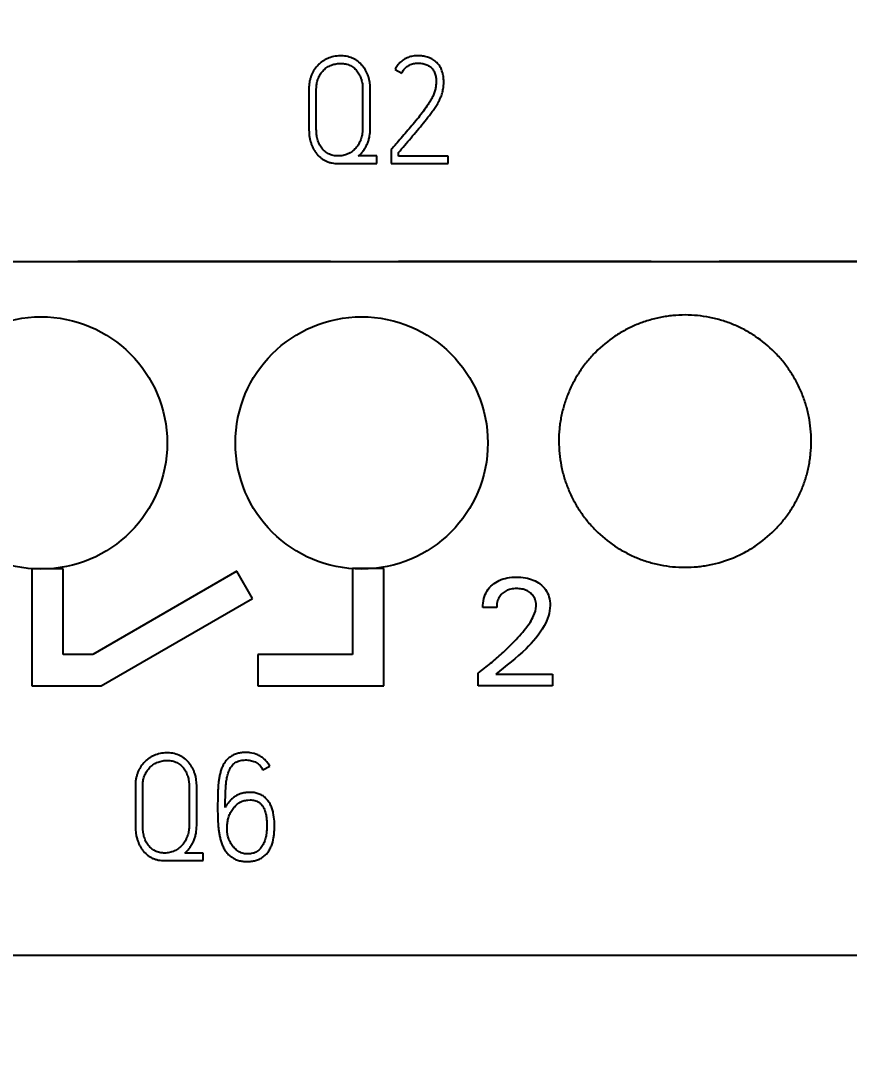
# Model space of a CAD drawing. Extents: x 0 to 420, y 0 to 297.
# Drawn here: x 113.16 to 126.29, y 141.09 to 157.65 of the extents above; entities that cross this region are included whole.
import ezdxf

# ---------------------------------------------------------------- set-up
doc = ezdxf.new("R2010")
doc.units = 0
doc.header["$LTSCALE"] = 23.1
for name, color, linetype in [('10000_FRONT', 7, 'CONTINUOUS'), ('10100_DIM_FRONT', 7, 'CONTINUOUS'), ('10500_FRONT_LABELING', 7, 'CONTINUOUS')]:
    doc.layers.add(name, color=color, linetype=linetype)
doc.styles.get("Standard").update_dxf_attribs({"font": 'txt', "width": 0.8})
doc.dimstyles.new('DIMSTYLE_1', dxfattribs={"dimtxt": 3.5, "dimasz": 3.5, "dimexe": 0.18, "dimexo": 0.0625, "dimgap": 0.09, "dimtad": 1, "dimtxsty": 'STANDARD', "dimcen": 0.09, "dimazin": 3, "dimtp": 0.05, "dimtm": 0.05, "dimtfac": 1, "dimtofl": 0, "dimtmove": 0, "dimatfit": 3, "dimtolj": 1})

# ---------------------------------------------------------------- blocks, each defined once
blk = doc.blocks.new('*D0')
at = {"layer": '10100_DIM_FRONT', "linetype": 'CONTINUOUS'}
for p, q in [((90.477533, 148.320933), (90.477533, 132.125358)), ((161.977533, 148.320933), (161.977533, 132.125358)), ((90.477533, 134.125358), (126.227533, 134.125358)), ((161.977533, 134.125358), (126.227533, 134.125358))]:
    blk.add_line(p, q, dxfattribs=at)
for points in [[(93.977533, 134.625358), (90.477533, 134.125358), (93.977533, 133.625358)], [(158.477533, 133.625358), (161.977533, 134.125358), (158.477533, 134.625358)]]:
    blk.add_solid(points, dxfattribs=at)
at = {"layer": '10100_DIM_FRONT', "linetype": 'CONTINUOUS', "width": 0.660714}
blk.add_text('71,5', height=3.5, dxfattribs=at).set_placement((122.783717, 135.000358))
blk = doc.blocks.new('*D1')
at = {"layer": '10100_DIM_FRONT', "linetype": 'CONTINUOUS'}
for p, q in [((161.977533, 187.833527), (161.977533, 124.539487)), ((82.477533, 147.384527), (82.477533, 124.539487)), ((82.477533, 126.539487), (122.227533, 126.539487)), ((161.977533, 126.539487), (122.227533, 126.539487))]:
    blk.add_line(p, q, dxfattribs=at)
for points in [[(85.977533, 127.039487), (82.477533, 126.539487), (85.977533, 126.039487)], [(158.477533, 126.039487), (161.977533, 126.539487), (158.477533, 127.039487)]]:
    blk.add_solid(points, dxfattribs=at)
at = {"layer": '10100_DIM_FRONT', "linetype": 'CONTINUOUS', "width": 0.714286}
blk.add_text('79,5', height=3.5, dxfattribs=at).set_placement((118.396875, 127.414487))

msp = doc.modelspace()

# ---------------------------------------------------------------- linework, layer by layer
at = {"layer": '10000_FRONT', "color": 7, "linetype": 'CONTINUOUS'}
for p, q in [((90.478, 153.835), (161.978, 153.835)), ((114.066, 153.832), (114.068, 153.835)), ((118.069, 153.832), (114.066, 153.832)), ((118.068, 153.835), (118.069, 153.832)), ((119.146, 153.832), (119.148, 153.835)), ((123.149, 153.832), (119.146, 153.832)), ((123.148, 153.835), (123.149, 153.832)), ((124.226, 153.832), (124.228, 153.835)), ((128.229, 153.832), (124.226, 153.832)), ((113.339, 148.958), (113.339, 147.104)), ((113.835, 148.958), (113.339, 148.958)), ((113.835, 147.605), (113.835, 148.958)), ((116.586, 148.923), (114.301, 147.605)), ((116.835, 148.49), (116.586, 148.923)), ((118.416, 148.964), (118.416, 147.604)), ((118.916, 148.964), (118.416, 148.964)), ((118.916, 147.104), (118.916, 148.964)), ((114.434, 147.104), (116.835, 148.49)), ((114.301, 147.605), (113.835, 147.605)), ((116.916, 147.604), (116.916, 147.104)), ((118.416, 147.604), (116.916, 147.604)), ((113.339, 147.104), (114.434, 147.104)), ((116.916, 147.104), (118.916, 147.104)), ((90.478, 142.835), (161.978, 142.835))]:
    msp.add_line(p, q, dxfattribs=at)
for centre in [(113.482, 150.956), (118.562, 150.956)]:
    msp.add_circle(centre, 2, dxfattribs=at)
for points, knots in [([(125.688, 150.985), (125.688, 151.05), (125.684, 151.116), (125.672, 151.245), (125.662, 151.309), (125.637, 151.437), (125.621, 151.5), (125.593, 151.594), (125.582, 151.625), (125.56, 151.687), (125.549, 151.718), (125.511, 151.808), (125.456, 151.926), (125.389, 152.038), (125.335, 152.119), (125.316, 152.146), (125.277, 152.199), (125.257, 152.225), (125.194, 152.301), (125.15, 152.35), (125.012, 152.489), (124.912, 152.572), (124.789, 152.654), (124.775, 152.663), (124.747, 152.681), (124.733, 152.69), (124.691, 152.715), (124.662, 152.731), (124.575, 152.778), (124.516, 152.806), (124.396, 152.856), (124.334, 152.878), (124.24, 152.907), (124.209, 152.916), (124.145, 152.932), (124.112, 152.939), (124.015, 152.959), (123.885, 152.978), (123.755, 152.984), (123.624, 152.985), (123.558, 152.981), (123.46, 152.972), (123.427, 152.968), (123.362, 152.958), (123.329, 152.952), (123.233, 152.933), (123.169, 152.917), (123.044, 152.879), (122.983, 152.857), (122.892, 152.82), (122.862, 152.806), (122.817, 152.785), (122.802, 152.778), (122.773, 152.763), (122.7, 152.725), (122.629, 152.683), (122.467, 152.574), (122.366, 152.491), (122.249, 152.374), (122.226, 152.351), (122.182, 152.302), (122.161, 152.277), (122.099, 152.201), (122.06, 152.149), (121.988, 152.041), (121.954, 151.985), (121.908, 151.898), (121.893, 151.869), (121.865, 151.809), (121.852, 151.779), (121.814, 151.688), (121.771, 151.566), (121.739, 151.44), (121.72, 151.344), (121.714, 151.312), (121.705, 151.247), (121.7, 151.214), (121.691, 151.116), (121.688, 151.05), (121.688, 150.985)], [0, 0, 0, 0, 0.03125, 0.03125, 0.0625, 0.0625, 0.09375, 0.09375, 0.109375, 0.109375, 0.125, 0.125, 0.15625, 0.1875, 0.1875, 0.203125, 0.203125, 0.21875, 0.21875, 0.25, 0.25, 0.3125, 0.3125, 0.320312, 0.320312, 0.328125, 0.328125, 0.34375, 0.34375, 0.375, 0.375, 0.40625, 0.40625, 0.421875, 0.421875, 0.4375, 0.4375, 0.46875, 0.5, 0.5, 0.53125, 0.53125, 0.546875, 0.546875, 0.5625, 0.5625, 0.59375, 0.59375, 0.625, 0.625, 0.640625, 0.640625, 0.648438, 0.648438, 0.65625, 0.6875, 0.6875, 0.75, 0.75, 0.765625, 0.765625, 0.78125, 0.78125, 0.8125, 0.8125, 0.84375, 0.84375, 0.859375, 0.859375, 0.875, 0.875, 0.90625, 0.9375, 0.9375, 0.953125, 0.953125, 0.96875, 0.96875, 1, 1, 1, 1]), ([(121.688, 150.985), (121.688, 150.919), (121.691, 150.853), (121.704, 150.724), (121.713, 150.66), (121.738, 150.532), (121.754, 150.469), (121.782, 150.375), (121.793, 150.344), (121.815, 150.282), (121.826, 150.251), (121.864, 150.161), (121.92, 150.043), (121.986, 149.931), (122.04, 149.85), (122.059, 149.823), (122.098, 149.77), (122.118, 149.744), (122.181, 149.668), (122.225, 149.619), (122.363, 149.48), (122.463, 149.398), (122.586, 149.315), (122.6, 149.306), (122.628, 149.288), (122.642, 149.28), (122.684, 149.254), (122.713, 149.238), (122.8, 149.191), (122.859, 149.163), (122.979, 149.113), (123.041, 149.091), (123.135, 149.062), (123.166, 149.053), (123.23, 149.037), (123.263, 149.03), (123.36, 149.01), (123.49, 148.991), (123.62, 148.985), (123.751, 148.984), (123.817, 148.988), (123.915, 148.997), (123.948, 149.001), (124.013, 149.011), (124.175, 149.039), (124.332, 149.087), (124.483, 149.149), (124.513, 149.163), (124.558, 149.184), (124.573, 149.191), (124.603, 149.206), (124.676, 149.244), (124.746, 149.286), (124.909, 149.395), (125.01, 149.478), (125.126, 149.595), (125.149, 149.619), (125.193, 149.667), (125.214, 149.692), (125.276, 149.768), (125.315, 149.82), (125.387, 149.928), (125.421, 149.984), (125.467, 150.071), (125.482, 150.1), (125.51, 150.16), (125.523, 150.19), (125.561, 150.281), (125.604, 150.403), (125.636, 150.529), (125.655, 150.625), (125.661, 150.657), (125.671, 150.722), (125.675, 150.755), (125.684, 150.853), (125.688, 150.919), (125.688, 150.985)], [0, 0, 0, 0, 0.03125, 0.03125, 0.0625, 0.0625, 0.09375, 0.09375, 0.109375, 0.109375, 0.125, 0.125, 0.15625, 0.1875, 0.1875, 0.203125, 0.203125, 0.21875, 0.21875, 0.25, 0.25, 0.3125, 0.3125, 0.320312, 0.320312, 0.328125, 0.328125, 0.34375, 0.34375, 0.375, 0.375, 0.40625, 0.40625, 0.421875, 0.421875, 0.4375, 0.4375, 0.46875, 0.5, 0.5, 0.53125, 0.53125, 0.546875, 0.546875, 0.5625, 0.625, 0.625, 0.640625, 0.640625, 0.648438, 0.648438, 0.65625, 0.6875, 0.6875, 0.75, 0.75, 0.765625, 0.765625, 0.78125, 0.78125, 0.8125, 0.8125, 0.84375, 0.84375, 0.859375, 0.859375, 0.875, 0.875, 0.90625, 0.9375, 0.9375, 0.953125, 0.953125, 0.96875, 0.96875, 1, 1, 1, 1])]:
    msp.add_open_spline(points, degree=3, knots=knots, dxfattribs=at)
at = {"layer": '10500_FRONT_LABELING', "color": 7, "linetype": 'CONTINUOUS'}
for p, q in [((119.093, 156.875), (119.199, 156.82)), ((117.728, 156.571), (117.728, 155.927)), ((117.845, 155.927), (117.845, 156.571)), ((118.579, 156.571), (118.579, 155.941)), ((118.699, 155.941), (118.699, 156.571)), ((119.043, 155.618), (119.029, 155.601)), ((118.803, 155.505), (118.51, 155.505)), ((118.803, 155.385), (118.803, 155.505)), ((119.029, 155.601), (119.029, 155.385)), ((119.147, 155.502), (119.147, 155.559)), ((119.934, 155.502), (119.147, 155.502)), ((119.934, 155.385), (119.934, 155.502)), ((118.19, 155.385), (118.803, 155.385)), ((119.029, 155.385), (119.934, 155.385)), ((120.703, 148.347), (120.482, 148.347)), ((120.412, 147.106), (120.412, 147.309)), ((120.689, 147.291), (121.585, 147.291)), ((121.585, 147.291), (121.585, 147.106)), ((121.585, 147.106), (120.412, 147.106)), ((116.998, 145.775), (117.107, 145.832)), ((114.978, 145.521), (114.978, 144.877)), ((115.095, 144.877), (115.095, 145.521)), ((115.829, 145.521), (115.829, 144.891)), ((115.949, 144.891), (115.949, 145.521)), ((116.791, 145.417), (116.748, 145.414)), ((116.758, 145.294), (116.795, 145.297)), ((116.053, 144.455), (115.76, 144.455)), ((116.053, 144.335), (116.053, 144.455)), ((115.44, 144.335), (116.053, 144.335))]:
    msp.add_line(p, q, dxfattribs=at)
for points, knots in [([(118.699, 156.571), (118.699, 156.637), (118.691, 156.703), (118.665, 156.782), (118.659, 156.798), (118.646, 156.828), (118.639, 156.843), (118.623, 156.872), (118.614, 156.886), (118.6, 156.907), (118.595, 156.914), (118.585, 156.927), (118.58, 156.933), (118.552, 156.965), (118.528, 156.988), (118.488, 157.017), (118.474, 157.026), (118.445, 157.043), (118.43, 157.051), (118.384, 157.07), (118.352, 157.08), (118.303, 157.089), (118.286, 157.091), (118.253, 157.094), (118.236, 157.094), (118.203, 157.093), (118.186, 157.092), (118.152, 157.088), (118.136, 157.085), (118.087, 157.074), (118.056, 157.064), (118.01, 157.043), (117.995, 157.036), (117.966, 157.019), (117.952, 157.011), (117.924, 156.991), (117.911, 156.981), (117.893, 156.965), (117.886, 156.959), (117.874, 156.948), (117.868, 156.942), (117.84, 156.911), (117.82, 156.885), (117.794, 156.842), (117.786, 156.828), (117.772, 156.797), (117.765, 156.782), (117.754, 156.751), (117.749, 156.735), (117.741, 156.703), (117.737, 156.687), (117.732, 156.654), (117.731, 156.637), (117.728, 156.604), (117.728, 156.587), (117.728, 156.571)], [0, 0, 0, 0, 0.125, 0.125, 0.15625, 0.15625, 0.1875, 0.1875, 0.21875, 0.21875, 0.234375, 0.234375, 0.25, 0.25, 0.3125, 0.3125, 0.34375, 0.34375, 0.375, 0.375, 0.4375, 0.4375, 0.46875, 0.46875, 0.5, 0.5, 0.53125, 0.53125, 0.5625, 0.5625, 0.625, 0.625, 0.65625, 0.65625, 0.6875, 0.6875, 0.71875, 0.71875, 0.734375, 0.734375, 0.75, 0.75, 0.8125, 0.8125, 0.84375, 0.84375, 0.875, 0.875, 0.90625, 0.90625, 0.9375, 0.9375, 0.96875, 0.96875, 1, 1, 1, 1]), ([(117.845, 156.571), (117.845, 156.596), (117.847, 156.621), (117.854, 156.671), (117.86, 156.696), (117.873, 156.732), (117.878, 156.744), (117.888, 156.767), (117.894, 156.778), (117.907, 156.8), (117.914, 156.811), (117.929, 156.831), (117.937, 156.841), (117.963, 156.87), (117.982, 156.887), (118.013, 156.909), (118.024, 156.916), (118.046, 156.929), (118.058, 156.934), (118.093, 156.95), (118.117, 156.958), (118.154, 156.966), (118.167, 156.969), (118.192, 156.972), (118.205, 156.973), (118.23, 156.974), (118.243, 156.974), (118.268, 156.972), (118.281, 156.971), (118.319, 156.964), (118.343, 156.957), (118.378, 156.942), (118.39, 156.936), (118.412, 156.923), (118.423, 156.916), (118.453, 156.893), (118.472, 156.876), (118.504, 156.836), (118.518, 156.815), (118.536, 156.781), (118.541, 156.769), (118.55, 156.745), (118.555, 156.733), (118.565, 156.697), (118.571, 156.672), (118.577, 156.622), (118.579, 156.596), (118.579, 156.571)], [0, 0, 0, 0, 0.0625, 0.0625, 0.125, 0.125, 0.15625, 0.15625, 0.1875, 0.1875, 0.21875, 0.21875, 0.25, 0.25, 0.3125, 0.3125, 0.34375, 0.34375, 0.375, 0.375, 0.4375, 0.4375, 0.46875, 0.46875, 0.5, 0.5, 0.53125, 0.53125, 0.5625, 0.5625, 0.625, 0.625, 0.65625, 0.65625, 0.6875, 0.6875, 0.75, 0.75, 0.8125, 0.8125, 0.84375, 0.84375, 0.875, 0.875, 0.9375, 0.9375, 1, 1, 1, 1]), ([(119.199, 156.82), (119.208, 156.84), (119.22, 156.859), (119.24, 156.884), (119.248, 156.893), (119.263, 156.908), (119.28, 156.922), (119.298, 156.934), (119.317, 156.945), (119.327, 156.95), (119.357, 156.963), (119.378, 156.969), (119.411, 156.974), (119.422, 156.975), (119.444, 156.976), (119.455, 156.976), (119.487, 156.976), (119.509, 156.974), (119.541, 156.968), (119.552, 156.965), (119.573, 156.959), (119.584, 156.956), (119.604, 156.947), (119.614, 156.942), (119.633, 156.931), (119.642, 156.925), (119.659, 156.911), (119.667, 156.904), (119.678, 156.892), (119.682, 156.888), (119.688, 156.879), (119.692, 156.875), (119.701, 156.861), (119.706, 156.852), (119.716, 156.832), (119.721, 156.822), (119.731, 156.791), (119.736, 156.769), (119.741, 156.737), (119.742, 156.726), (119.743, 156.705), (119.744, 156.694), (119.743, 156.661), (119.742, 156.639), (119.737, 156.596), (119.732, 156.575), (119.725, 156.543), (119.722, 156.532), (119.716, 156.511), (119.713, 156.501), (119.701, 156.47), (119.693, 156.451), (119.673, 156.412), (119.662, 156.394), (119.639, 156.357), (119.628, 156.339), (119.592, 156.285), (119.567, 156.249), (119.516, 156.18), (119.489, 156.145), (119.435, 156.078), (119.408, 156.045), (119.352, 155.979), (119.325, 155.945), (119.269, 155.88), (119.241, 155.847), (119.185, 155.781), (119.156, 155.749), (119.114, 155.7), (119.1, 155.683), (119.071, 155.651), (119.057, 155.634), (119.043, 155.618)], [0, 0, 0, 0, 0.03125, 0.03125, 0.046875, 0.046875, 0.0625, 0.078125, 0.078125, 0.09375, 0.09375, 0.125, 0.125, 0.140625, 0.140625, 0.15625, 0.15625, 0.1875, 0.1875, 0.203125, 0.203125, 0.21875, 0.21875, 0.234375, 0.234375, 0.25, 0.25, 0.265625, 0.265625, 0.273438, 0.273438, 0.28125, 0.28125, 0.296875, 0.296875, 0.3125, 0.3125, 0.34375, 0.34375, 0.359375, 0.359375, 0.375, 0.375, 0.40625, 0.40625, 0.4375, 0.4375, 0.453125, 0.453125, 0.46875, 0.46875, 0.5, 0.5, 0.53125, 0.53125, 0.5625, 0.5625, 0.625, 0.625, 0.6875, 0.6875, 0.75, 0.75, 0.8125, 0.8125, 0.875, 0.875, 0.9375, 0.9375, 0.96875, 0.96875, 1, 1, 1, 1]), ([(119.147, 155.559), (119.18, 155.598), (119.213, 155.637), (119.279, 155.715), (119.312, 155.754), (119.379, 155.832), (119.412, 155.871), (119.478, 155.95), (119.51, 155.989), (119.575, 156.068), (119.607, 156.108), (119.653, 156.169), (119.668, 156.19), (119.698, 156.232), (119.713, 156.253), (119.741, 156.295), (119.755, 156.317), (119.781, 156.362), (119.793, 156.384), (119.809, 156.419), (119.814, 156.431), (119.824, 156.454), (119.828, 156.466), (119.84, 156.503), (119.846, 156.528), (119.856, 156.578), (119.86, 156.604), (119.864, 156.655), (119.864, 156.68), (119.862, 156.731), (119.859, 156.757), (119.851, 156.808), (119.844, 156.833), (119.831, 156.87), (119.826, 156.882), (119.815, 156.905), (119.808, 156.916), (119.795, 156.938), (119.787, 156.948), (119.771, 156.968), (119.762, 156.977), (119.744, 156.996), (119.734, 157.005), (119.714, 157.021), (119.704, 157.028), (119.682, 157.041), (119.67, 157.047), (119.647, 157.057), (119.635, 157.062), (119.598, 157.075), (119.573, 157.082), (119.535, 157.089), (119.523, 157.09), (119.497, 157.093), (119.484, 157.093), (119.445, 157.094), (119.419, 157.094), (119.381, 157.089), (119.368, 157.087), (119.343, 157.082), (119.33, 157.079), (119.293, 157.067), (119.27, 157.057), (119.236, 157.037), (119.225, 157.03), (119.204, 157.015), (119.184, 156.999), (119.166, 156.981), (119.148, 156.962), (119.14, 156.952), (119.117, 156.921), (119.103, 156.898), (119.093, 156.875)], [0, 0, 0, 0, 0.0625, 0.0625, 0.125, 0.125, 0.1875, 0.1875, 0.25, 0.25, 0.3125, 0.3125, 0.34375, 0.34375, 0.375, 0.375, 0.40625, 0.40625, 0.4375, 0.4375, 0.453125, 0.453125, 0.46875, 0.46875, 0.5, 0.5, 0.53125, 0.53125, 0.5625, 0.5625, 0.59375, 0.59375, 0.625, 0.625, 0.640625, 0.640625, 0.65625, 0.65625, 0.671875, 0.671875, 0.6875, 0.6875, 0.703125, 0.703125, 0.71875, 0.71875, 0.734375, 0.734375, 0.75, 0.75, 0.78125, 0.78125, 0.796875, 0.796875, 0.8125, 0.8125, 0.84375, 0.84375, 0.859375, 0.859375, 0.875, 0.875, 0.90625, 0.90625, 0.921875, 0.921875, 0.9375, 0.953125, 0.953125, 0.96875, 0.96875, 1, 1, 1, 1]), ([(118.579, 155.941), (118.579, 155.915), (118.577, 155.888), (118.572, 155.849), (118.569, 155.836), (118.564, 155.811), (118.56, 155.798), (118.548, 155.76), (118.538, 155.736), (118.52, 155.701), (118.513, 155.69), (118.499, 155.668), (118.491, 155.657), (118.466, 155.626), (118.448, 155.607), (118.417, 155.582), (118.407, 155.575), (118.385, 155.56), (118.373, 155.553), (118.338, 155.535), (118.313, 155.525), (118.275, 155.515), (118.262, 155.512), (118.236, 155.508), (118.223, 155.506), (118.197, 155.505), (118.183, 155.505), (118.164, 155.506), (118.157, 155.506), (118.144, 155.507), (118.137, 155.508), (118.105, 155.514), (118.079, 155.521), (118.043, 155.537), (118.032, 155.543), (118.009, 155.557), (117.987, 155.572), (117.968, 155.59), (117.949, 155.608), (117.94, 155.619), (117.916, 155.65), (117.902, 155.672), (117.885, 155.708), (117.88, 155.721), (117.871, 155.745), (117.867, 155.758), (117.857, 155.796), (117.853, 155.821), (117.847, 155.874), (117.845, 155.9), (117.845, 155.927)], [0, 0, 0, 0, 0.0625, 0.0625, 0.09375, 0.09375, 0.125, 0.125, 0.1875, 0.1875, 0.21875, 0.21875, 0.25, 0.25, 0.3125, 0.3125, 0.34375, 0.34375, 0.375, 0.375, 0.4375, 0.4375, 0.46875, 0.46875, 0.5, 0.5, 0.53125, 0.53125, 0.546875, 0.546875, 0.5625, 0.5625, 0.625, 0.625, 0.65625, 0.65625, 0.6875, 0.71875, 0.71875, 0.75, 0.75, 0.8125, 0.8125, 0.84375, 0.84375, 0.875, 0.875, 0.9375, 0.9375, 1, 1, 1, 1]), ([(118.51, 155.505), (118.526, 155.518), (118.541, 155.532), (118.569, 155.562), (118.582, 155.578), (118.6, 155.603), (118.605, 155.611), (118.616, 155.628), (118.622, 155.637), (118.637, 155.664), (118.646, 155.682), (118.662, 155.72), (118.669, 155.739), (118.681, 155.778), (118.685, 155.798), (118.696, 155.859), (118.699, 155.9), (118.699, 155.941)], [0, 0, 0, 0, 0.125, 0.125, 0.25, 0.25, 0.3125, 0.3125, 0.375, 0.375, 0.5, 0.5, 0.625, 0.625, 0.75, 0.75, 1, 1, 1, 1]), ([(117.728, 155.927), (117.728, 155.86), (117.735, 155.794), (117.759, 155.714), (117.764, 155.698), (117.776, 155.667), (117.783, 155.652), (117.797, 155.622), (117.805, 155.608), (117.818, 155.586), (117.823, 155.579), (117.832, 155.565), (117.837, 155.559), (117.862, 155.525), (117.885, 155.501), (117.924, 155.469), (117.937, 155.459), (117.965, 155.441), (117.995, 155.425), (118.025, 155.413), (118.057, 155.402), (118.074, 155.398), (118.123, 155.388), (118.156, 155.385), (118.19, 155.385)], [0, 0, 0, 0, 0.25, 0.25, 0.3125, 0.3125, 0.375, 0.375, 0.4375, 0.4375, 0.46875, 0.46875, 0.5, 0.5, 0.625, 0.625, 0.6875, 0.6875, 0.75, 0.8125, 0.8125, 0.875, 0.875, 1, 1, 1, 1]), ([(120.482, 148.347), (120.482, 148.394), (120.492, 148.487), (120.544, 148.614), (120.632, 148.712), (120.742, 148.782), (120.873, 148.823), (121.015, 148.835), (121.155, 148.824), (121.283, 148.788), (121.393, 148.726), (121.484, 148.636), (121.539, 148.515), (121.564, 148.313), (121.454, 148.004), (121.144, 147.641), (120.844, 147.421), (120.689, 147.291)], [0, 0, 0, 0, 0.047634, 0.090966, 0.134024, 0.175852, 0.219839, 0.26854, 0.316048, 0.358805, 0.398874, 0.441275, 0.482994, 0.528552, 0.640457, 0.793497, 1, 1, 1, 1]), ([(120.412, 147.309), (120.478, 147.359), (120.607, 147.461), (120.789, 147.619), (120.978, 147.801), (121.152, 147.993), (121.287, 148.187), (121.337, 148.344), (121.323, 148.452), (121.292, 148.526), (121.24, 148.581), (121.175, 148.621), (121.099, 148.643), (121.015, 148.65), (120.93, 148.643), (120.851, 148.616), (120.787, 148.57), (120.737, 148.508), (120.708, 148.431), (120.702, 148.375), (120.703, 148.347)], [0, 0, 0, 0, 0.104116, 0.205085, 0.303144, 0.433178, 0.529839, 0.598022, 0.633057, 0.664801, 0.696393, 0.726886, 0.759247, 0.795227, 0.832181, 0.865789, 0.898315, 0.930542, 0.963549, 1, 1, 1, 1]), ([(115.949, 145.521), (115.949, 145.587), (115.941, 145.652), (115.915, 145.732), (115.909, 145.747), (115.896, 145.778), (115.889, 145.793), (115.873, 145.822), (115.864, 145.836), (115.85, 145.857), (115.845, 145.863), (115.835, 145.877), (115.83, 145.883), (115.803, 145.915), (115.778, 145.937), (115.738, 145.967), (115.724, 145.976), (115.695, 145.993), (115.68, 146), (115.634, 146.02), (115.603, 146.03), (115.553, 146.039), (115.536, 146.041), (115.503, 146.044), (115.486, 146.044), (115.453, 146.043), (115.436, 146.042), (115.402, 146.038), (115.386, 146.035), (115.337, 146.024), (115.305, 146.014), (115.267, 145.997), (115.259, 145.993), (115.244, 145.986), (115.237, 145.982), (115.215, 145.969), (115.201, 145.96), (115.174, 145.941), (115.161, 145.931), (115.142, 145.915), (115.136, 145.909), (115.124, 145.897), (115.118, 145.891), (115.089, 145.861), (115.07, 145.834), (115.044, 145.792), (115.036, 145.777), (115.021, 145.747), (115.015, 145.732), (115.004, 145.701), (114.999, 145.685), (114.991, 145.653), (114.987, 145.637), (114.982, 145.604), (114.98, 145.587), (114.978, 145.554), (114.978, 145.537), (114.978, 145.521)], [0, 0, 0, 0, 0.125, 0.125, 0.15625, 0.15625, 0.1875, 0.1875, 0.21875, 0.21875, 0.234375, 0.234375, 0.25, 0.25, 0.3125, 0.3125, 0.34375, 0.34375, 0.375, 0.375, 0.4375, 0.4375, 0.46875, 0.46875, 0.5, 0.5, 0.53125, 0.53125, 0.5625, 0.5625, 0.625, 0.625, 0.640625, 0.640625, 0.65625, 0.65625, 0.6875, 0.6875, 0.71875, 0.71875, 0.734375, 0.734375, 0.75, 0.75, 0.8125, 0.8125, 0.84375, 0.84375, 0.875, 0.875, 0.90625, 0.90625, 0.9375, 0.9375, 0.96875, 0.96875, 1, 1, 1, 1]), ([(117.107, 145.832), (117.097, 145.851), (117.085, 145.87), (117.059, 145.905), (117.044, 145.921), (117.012, 145.952), (116.995, 145.965), (116.959, 145.99), (116.939, 146), (116.879, 146.028), (116.837, 146.039), (116.771, 146.048), (116.749, 146.049), (116.705, 146.049), (116.683, 146.048), (116.65, 146.044), (116.639, 146.042), (116.618, 146.038), (116.607, 146.036), (116.575, 146.028), (116.554, 146.02), (116.524, 146.006), (116.515, 146.001), (116.496, 145.99), (116.486, 145.984), (116.46, 145.964), (116.443, 145.95), (116.421, 145.926), (116.414, 145.917), (116.4, 145.9), (116.394, 145.891), (116.376, 145.863), (116.366, 145.844), (116.352, 145.814), (116.348, 145.804), (116.34, 145.783), (116.337, 145.773), (116.327, 145.742), (116.321, 145.72), (116.311, 145.678), (116.307, 145.657), (116.3, 145.614), (116.298, 145.593), (116.293, 145.55), (116.291, 145.528), (116.288, 145.485), (116.286, 145.463), (116.285, 145.42), (116.284, 145.398), (116.283, 145.354), (116.283, 145.332), (116.282, 145.267), (116.281, 145.224), (116.281, 145.137), (116.282, 145.094), (116.283, 145.007), (116.284, 144.963), (116.289, 144.899), (116.291, 144.877), (116.295, 144.834), (116.298, 144.812), (116.304, 144.769), (116.308, 144.748), (116.317, 144.705), (116.322, 144.684), (116.334, 144.642), (116.341, 144.62), (116.352, 144.589), (116.357, 144.578), (116.366, 144.558), (116.371, 144.548), (116.386, 144.518), (116.398, 144.499), (116.418, 144.471), (116.425, 144.462), (116.439, 144.445), (116.447, 144.437), (116.471, 144.414), (116.488, 144.4), (116.516, 144.381), (116.526, 144.375), (116.546, 144.364), (116.556, 144.359), (116.587, 144.345), (116.608, 144.338), (116.641, 144.33), (116.652, 144.328), (116.674, 144.325), (116.708, 144.321), (116.741, 144.32), (116.775, 144.321), (116.786, 144.321), (116.809, 144.323), (116.82, 144.325), (116.854, 144.33), (116.876, 144.335), (116.908, 144.345), (116.918, 144.349), (116.939, 144.357), (116.949, 144.362), (116.979, 144.378), (116.998, 144.39), (117.024, 144.411), (117.033, 144.419), (117.049, 144.434), (117.057, 144.443), (117.079, 144.468), (117.091, 144.487), (117.114, 144.525), (117.124, 144.546), (117.149, 144.608), (117.16, 144.651), (117.171, 144.717), (117.174, 144.739), (117.179, 144.784), (117.18, 144.806), (117.182, 144.85), (117.182, 144.872), (117.182, 144.916), (117.181, 144.938), (117.177, 145.004), (117.172, 145.048), (117.158, 145.114), (117.152, 145.136), (117.138, 145.178), (117.129, 145.199), (117.114, 145.229), (117.109, 145.239), (117.097, 145.259), (117.091, 145.268), (117.071, 145.295), (117.056, 145.312), (117.032, 145.335), (117.023, 145.343), (117.005, 145.357), (116.996, 145.363), (116.967, 145.38), (116.946, 145.389), (116.914, 145.4), (116.903, 145.403), (116.881, 145.408), (116.87, 145.411), (116.848, 145.414), (116.836, 145.416), (116.814, 145.417), (116.802, 145.417), (116.791, 145.417)], [0, 0, 0, 0, 0.015625, 0.015625, 0.03125, 0.03125, 0.046875, 0.046875, 0.0625, 0.0625, 0.09375, 0.09375, 0.109375, 0.109375, 0.125, 0.125, 0.132812, 0.132812, 0.140625, 0.140625, 0.15625, 0.15625, 0.164062, 0.164062, 0.171875, 0.171875, 0.1875, 0.1875, 0.195312, 0.195312, 0.203125, 0.203125, 0.21875, 0.21875, 0.226562, 0.226562, 0.234375, 0.234375, 0.25, 0.25, 0.265625, 0.265625, 0.28125, 0.28125, 0.296875, 0.296875, 0.3125, 0.3125, 0.328125, 0.328125, 0.34375, 0.34375, 0.375, 0.375, 0.40625, 0.40625, 0.4375, 0.4375, 0.453125, 0.453125, 0.46875, 0.46875, 0.484375, 0.484375, 0.5, 0.5, 0.515625, 0.515625, 0.523438, 0.523438, 0.53125, 0.53125, 0.546875, 0.546875, 0.554688, 0.554688, 0.5625, 0.5625, 0.578125, 0.578125, 0.585938, 0.585938, 0.59375, 0.59375, 0.609375, 0.609375, 0.617188, 0.617188, 0.625, 0.640625, 0.640625, 0.648438, 0.648438, 0.65625, 0.65625, 0.671875, 0.671875, 0.679688, 0.679688, 0.6875, 0.6875, 0.703125, 0.703125, 0.710938, 0.710938, 0.71875, 0.71875, 0.734375, 0.734375, 0.75, 0.75, 0.78125, 0.78125, 0.796875, 0.796875, 0.8125, 0.8125, 0.828125, 0.828125, 0.84375, 0.84375, 0.875, 0.875, 0.890625, 0.890625, 0.90625, 0.90625, 0.914062, 0.914062, 0.921875, 0.921875, 0.9375, 0.9375, 0.945312, 0.945312, 0.953125, 0.953125, 0.96875, 0.96875, 0.976562, 0.976562, 0.984375, 0.984375, 0.992188, 0.992188, 1, 1, 1, 1]), ([(115.095, 145.521), (115.095, 145.546), (115.097, 145.571), (115.104, 145.621), (115.11, 145.646), (115.123, 145.682), (115.128, 145.694), (115.138, 145.717), (115.144, 145.728), (115.157, 145.75), (115.164, 145.761), (115.179, 145.781), (115.187, 145.791), (115.213, 145.82), (115.232, 145.836), (115.263, 145.859), (115.273, 145.866), (115.296, 145.879), (115.307, 145.884), (115.342, 145.9), (115.367, 145.908), (115.404, 145.916), (115.417, 145.919), (115.442, 145.922), (115.455, 145.923), (115.48, 145.924), (115.493, 145.924), (115.519, 145.922), (115.531, 145.921), (115.569, 145.914), (115.594, 145.907), (115.629, 145.892), (115.64, 145.886), (115.662, 145.873), (115.673, 145.866), (115.693, 145.851), (115.703, 145.843), (115.721, 145.825), (115.73, 145.816), (115.755, 145.786), (115.768, 145.764), (115.786, 145.73), (115.791, 145.719), (115.8, 145.695), (115.805, 145.683), (115.815, 145.647), (115.821, 145.622), (115.827, 145.572), (115.829, 145.546), (115.829, 145.521)], [0, 0, 0, 0, 0.0625, 0.0625, 0.125, 0.125, 0.15625, 0.15625, 0.1875, 0.1875, 0.21875, 0.21875, 0.25, 0.25, 0.3125, 0.3125, 0.34375, 0.34375, 0.375, 0.375, 0.4375, 0.4375, 0.46875, 0.46875, 0.5, 0.5, 0.53125, 0.53125, 0.5625, 0.5625, 0.625, 0.625, 0.65625, 0.65625, 0.6875, 0.6875, 0.71875, 0.71875, 0.75, 0.75, 0.8125, 0.8125, 0.84375, 0.84375, 0.875, 0.875, 0.9375, 0.9375, 1, 1, 1, 1]), ([(116.402, 145.179), (116.402, 145.231), (116.402, 145.283), (116.404, 145.361), (116.405, 145.387), (116.407, 145.439), (116.408, 145.465), (116.411, 145.517), (116.413, 145.543), (116.419, 145.594), (116.423, 145.62), (116.433, 145.671), (116.439, 145.696), (116.451, 145.733), (116.456, 145.745), (116.465, 145.77), (116.471, 145.782), (116.484, 145.805), (116.491, 145.816), (116.506, 145.837), (116.514, 145.847), (116.533, 145.867), (116.542, 145.875), (116.563, 145.891), (116.575, 145.897), (116.593, 145.906), (116.599, 145.909), (116.611, 145.913), (116.617, 145.915), (116.636, 145.921), (116.649, 145.924), (116.675, 145.928), (116.688, 145.929), (116.715, 145.931), (116.728, 145.931), (116.767, 145.93), (116.793, 145.926), (116.832, 145.916), (116.844, 145.912), (116.869, 145.902), (116.881, 145.896), (116.903, 145.883), (116.914, 145.875), (116.935, 145.859), (116.945, 145.85), (116.962, 145.831), (116.971, 145.82), (116.986, 145.798), (116.992, 145.787), (116.998, 145.775)], [0, 0, 0, 0, 0.125, 0.125, 0.1875, 0.1875, 0.25, 0.25, 0.3125, 0.3125, 0.375, 0.375, 0.4375, 0.4375, 0.46875, 0.46875, 0.5, 0.5, 0.53125, 0.53125, 0.5625, 0.5625, 0.59375, 0.59375, 0.625, 0.625, 0.640625, 0.640625, 0.65625, 0.65625, 0.6875, 0.6875, 0.71875, 0.71875, 0.75, 0.75, 0.8125, 0.8125, 0.84375, 0.84375, 0.875, 0.875, 0.90625, 0.90625, 0.9375, 0.9375, 0.96875, 0.96875, 1, 1, 1, 1]), ([(116.748, 145.414), (116.73, 145.413), (116.712, 145.411), (116.676, 145.404), (116.658, 145.399), (116.632, 145.39), (116.624, 145.387), (116.607, 145.38), (116.598, 145.376), (116.574, 145.363), (116.558, 145.354), (116.536, 145.338), (116.529, 145.332), (116.515, 145.32), (116.508, 145.314), (116.488, 145.295), (116.476, 145.282), (116.457, 145.262), (116.451, 145.255), (116.44, 145.241), (116.434, 145.234), (116.419, 145.211), (116.41, 145.195), (116.402, 145.179)], [0, 0, 0, 0, 0.125, 0.125, 0.25, 0.25, 0.3125, 0.3125, 0.375, 0.375, 0.5, 0.5, 0.5625, 0.5625, 0.625, 0.625, 0.75, 0.75, 0.8125, 0.8125, 0.875, 0.875, 1, 1, 1, 1]), ([(116.795, 145.297), (116.808, 145.297), (116.82, 145.297), (116.845, 145.294), (116.857, 145.291), (116.881, 145.285), (116.893, 145.281), (116.915, 145.272), (116.926, 145.266), (116.941, 145.256), (116.946, 145.252), (116.956, 145.244), (116.961, 145.24), (116.974, 145.227), (116.982, 145.218), (116.992, 145.203), (116.996, 145.198), (117.002, 145.187), (117.005, 145.182), (117.014, 145.165), (117.019, 145.154), (117.028, 145.132), (117.032, 145.12), (117.039, 145.097), (117.042, 145.085), (117.05, 145.049), (117.053, 145.025), (117.059, 144.976), (117.06, 144.952), (117.062, 144.916), (117.062, 144.903), (117.062, 144.879), (117.062, 144.867), (117.061, 144.842), (117.06, 144.83), (117.058, 144.806), (117.057, 144.794), (117.053, 144.758), (117.05, 144.734), (117.043, 144.698), (117.04, 144.686), (117.033, 144.662), (117.029, 144.651), (117.016, 144.616), (117.006, 144.594), (116.987, 144.562), (116.979, 144.552), (116.964, 144.533), (116.956, 144.524), (116.939, 144.506), (116.93, 144.498), (116.91, 144.483), (116.9, 144.476), (116.878, 144.464), (116.866, 144.459), (116.843, 144.452), (116.831, 144.449), (116.794, 144.442), (116.769, 144.44), (116.738, 144.441), (116.732, 144.441), (116.72, 144.442), (116.714, 144.443), (116.695, 144.446), (116.683, 144.449), (116.66, 144.456), (116.648, 144.461), (116.626, 144.473), (116.615, 144.479), (116.595, 144.493), (116.585, 144.5), (116.566, 144.516), (116.557, 144.524), (116.531, 144.551), (116.516, 144.57), (116.488, 144.611), (116.476, 144.633), (116.457, 144.678), (116.449, 144.701), (116.44, 144.737), (116.437, 144.749), (116.433, 144.773), (116.432, 144.786), (116.429, 144.822), (116.43, 144.846), (116.431, 144.883), (116.432, 144.895), (116.434, 144.919), (116.436, 144.931), (116.441, 144.968), (116.445, 144.992), (116.459, 145.038), (116.468, 145.061), (116.484, 145.094), (116.49, 145.105), (116.503, 145.125), (116.51, 145.135), (116.524, 145.155), (116.532, 145.165), (116.547, 145.184), (116.555, 145.193), (116.572, 145.211), (116.58, 145.22), (116.599, 145.236), (116.609, 145.243), (116.624, 145.253), (116.629, 145.256), (116.64, 145.262), (116.646, 145.265), (116.662, 145.273), (116.674, 145.277), (116.697, 145.285), (116.709, 145.288), (116.733, 145.292), (116.745, 145.293), (116.758, 145.294)], [0, 0, 0, 0, 0.015625, 0.015625, 0.03125, 0.03125, 0.046875, 0.046875, 0.0625, 0.0625, 0.070312, 0.070312, 0.078125, 0.078125, 0.09375, 0.09375, 0.101562, 0.101562, 0.109375, 0.109375, 0.125, 0.125, 0.140625, 0.140625, 0.15625, 0.15625, 0.1875, 0.1875, 0.21875, 0.21875, 0.234375, 0.234375, 0.25, 0.25, 0.265625, 0.265625, 0.28125, 0.28125, 0.3125, 0.3125, 0.328125, 0.328125, 0.34375, 0.34375, 0.375, 0.375, 0.390625, 0.390625, 0.40625, 0.40625, 0.421875, 0.421875, 0.4375, 0.4375, 0.453125, 0.453125, 0.46875, 0.46875, 0.5, 0.5, 0.507812, 0.507812, 0.515625, 0.515625, 0.53125, 0.53125, 0.546875, 0.546875, 0.5625, 0.5625, 0.578125, 0.578125, 0.59375, 0.59375, 0.625, 0.625, 0.65625, 0.65625, 0.6875, 0.6875, 0.703125, 0.703125, 0.71875, 0.71875, 0.75, 0.75, 0.765625, 0.765625, 0.78125, 0.78125, 0.8125, 0.8125, 0.84375, 0.84375, 0.859375, 0.859375, 0.875, 0.875, 0.890625, 0.890625, 0.90625, 0.90625, 0.921875, 0.921875, 0.9375, 0.9375, 0.945312, 0.945312, 0.953125, 0.953125, 0.96875, 0.96875, 0.984375, 0.984375, 1, 1, 1, 1]), ([(114.978, 144.877), (114.978, 144.81), (114.985, 144.745), (115.009, 144.664), (115.014, 144.649), (115.026, 144.618), (115.033, 144.602), (115.047, 144.573), (115.055, 144.558), (115.068, 144.537), (115.072, 144.53), (115.082, 144.516), (115.087, 144.509), (115.112, 144.476), (115.135, 144.451), (115.173, 144.42), (115.187, 144.41), (115.215, 144.392), (115.244, 144.375), (115.275, 144.363), (115.307, 144.352), (115.323, 144.348), (115.373, 144.338), (115.406, 144.335), (115.44, 144.335)], [0, 0, 0, 0, 0.25, 0.25, 0.3125, 0.3125, 0.375, 0.375, 0.4375, 0.4375, 0.46875, 0.46875, 0.5, 0.5, 0.625, 0.625, 0.6875, 0.6875, 0.75, 0.8125, 0.8125, 0.875, 0.875, 1, 1, 1, 1]), ([(115.829, 144.891), (115.829, 144.865), (115.827, 144.838), (115.822, 144.799), (115.82, 144.787), (115.814, 144.761), (115.81, 144.748), (115.798, 144.71), (115.788, 144.686), (115.77, 144.651), (115.763, 144.64), (115.749, 144.618), (115.741, 144.607), (115.716, 144.576), (115.698, 144.558), (115.668, 144.533), (115.657, 144.525), (115.635, 144.51), (115.623, 144.503), (115.588, 144.485), (115.564, 144.476), (115.525, 144.465), (115.512, 144.462), (115.486, 144.458), (115.473, 144.456), (115.447, 144.455), (115.433, 144.455), (115.414, 144.456), (115.407, 144.456), (115.394, 144.457), (115.387, 144.458), (115.354, 144.464), (115.323, 144.473), (115.293, 144.487), (115.281, 144.493), (115.276, 144.497), (115.259, 144.507), (115.237, 144.522), (115.217, 144.54), (115.199, 144.559), (115.19, 144.569), (115.166, 144.6), (115.152, 144.623), (115.135, 144.659), (115.13, 144.671), (115.121, 144.696), (115.117, 144.708), (115.107, 144.746), (115.103, 144.772), (115.097, 144.824), (115.095, 144.85), (115.095, 144.877)], [0, 0, 0, 0, 0.0625, 0.0625, 0.09375, 0.09375, 0.125, 0.125, 0.1875, 0.1875, 0.21875, 0.21875, 0.25, 0.25, 0.3125, 0.3125, 0.34375, 0.34375, 0.375, 0.375, 0.4375, 0.4375, 0.46875, 0.46875, 0.5, 0.5, 0.53125, 0.53125, 0.546875, 0.546875, 0.5625, 0.5625, 0.625, 0.640625, 0.640625, 0.65625, 0.65625, 0.6875, 0.71875, 0.71875, 0.75, 0.75, 0.8125, 0.8125, 0.84375, 0.84375, 0.875, 0.875, 0.9375, 0.9375, 1, 1, 1, 1]), ([(115.76, 144.455), (115.776, 144.468), (115.791, 144.482), (115.819, 144.512), (115.832, 144.528), (115.85, 144.553), (115.855, 144.561), (115.866, 144.579), (115.872, 144.587), (115.887, 144.614), (115.896, 144.632), (115.912, 144.67), (115.919, 144.689), (115.931, 144.728), (115.935, 144.748), (115.946, 144.809), (115.949, 144.85), (115.949, 144.891)], [0, 0, 0, 0, 0.125, 0.125, 0.25, 0.25, 0.3125, 0.3125, 0.375, 0.375, 0.5, 0.5, 0.625, 0.625, 0.75, 0.75, 1, 1, 1, 1])]:
    msp.add_open_spline(points, degree=3, knots=knots, dxfattribs=at)

# ---------------------------------------------------------------- dimensions: what is measured, and where the dimension line sits
at = {"layer": '10100_DIM_FRONT', "linetype": 'CONTINUOUS'}
for base, p1, p2, text, picture, middle in [((161.978, 126.539), (82.478, 147.385), (161.978, 187.834), '79,5', '*D1', (123.397, 129.164)), ((161.978, 134.125), (90.478, 148.321), (161.978, 148.321), '71,5', '*D0', (127.409, 136.75))]:
    dim = msp.add_linear_dim(base=base, p1=p1, p2=p2, text=text, dimstyle='DIMSTYLE_1', dxfattribs=at)
    dim.commit()
    dim.dimension.update_dxf_attribs({"geometry": picture, "text_midpoint": middle, "dimtype": 160})

doc.saveas('drawing.dxf')
